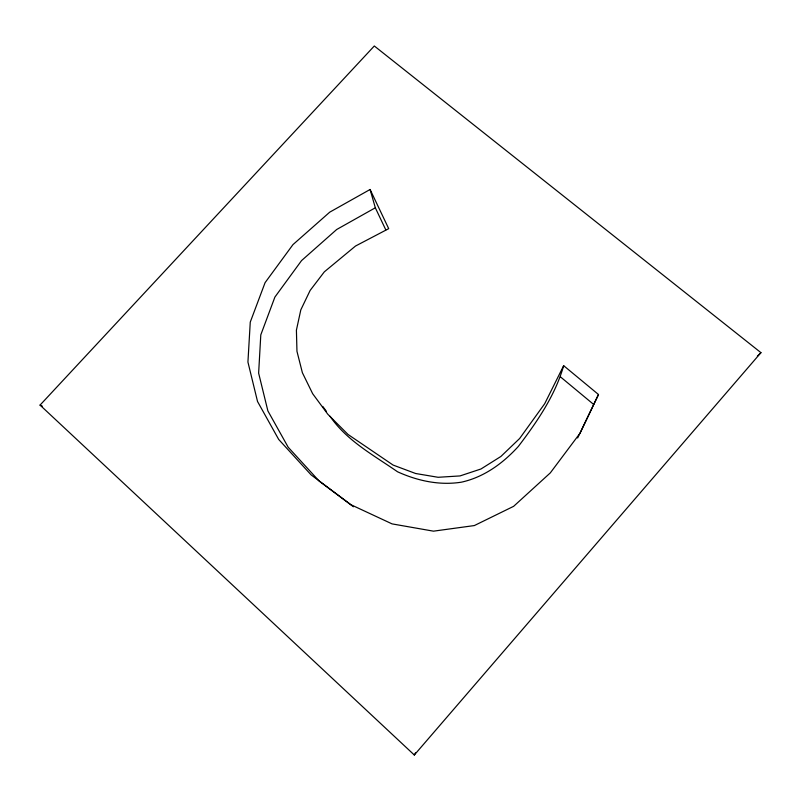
<?xml version="1.0" encoding="UTF-8"?>
<svg xmlns="http://www.w3.org/2000/svg" width="801" height="801" viewBox="0 0 801 801"><rect width="100%" height="100%" fill="white"/><g stroke="black" fill="none" stroke-linecap="round" stroke-linejoin="round"><path stroke-width="1.2" d="M330.042 416.28C346.873 440.87 373.646 455.168 397.536 471.779C417.521 480.86 439.549 485.646 461.446 482.172C484.034 477.186 503.018 463.288 518.357 446.427C537.03 421.857 555.093 395.664 563.664 365.677L598.497 394.513L580.094 433.131L550.317 472.88L513.631 506.332L474.342 525.566L433.481 531.163L392.059 523.884L350.988 504.75L311.118 474.883L278.708 439.459L257.532 401.501L247.93 362.062L250.262 322.122L265.081 282.663L292.966 244.615L329.742 212.155L370.092 189.487L388.705 228.655L355.514 246.037L324.315 271.859L310.127 290.453L300.816 309.867L296.41 330.142L296.961 351.309L302.388 372.725L312.66 393.712L327.849 414.287L348.014 434.452L393.111 465.071L415.649 473.511L438.107 477.286L460.034 475.924L480.98 468.985L500.865 456.49L519.659 438.487L544.68 403.744L563.664 365.677M577.651 437.977L598.497 394.513M414.317 755.013L760.95 352.66L374.307 45.987L40.05 405.106L414.317 755.013L415.499 752.83M757.366 356.135L760.95 352.66M370.092 189.487L375.319 207.789L336.71 229.486L301.546 260.595L274.903 297.061L260.796 334.868L258.633 373.126L267.874 410.893L288.18 447.228L319.219 481.131L353.421 506.753M40.05 405.106L42.313 406.147M560.4 376.83L593.641 404.425M322.773 406.437L326.407 411.364M375.319 207.789L385.812 229.907"/></g></svg>
